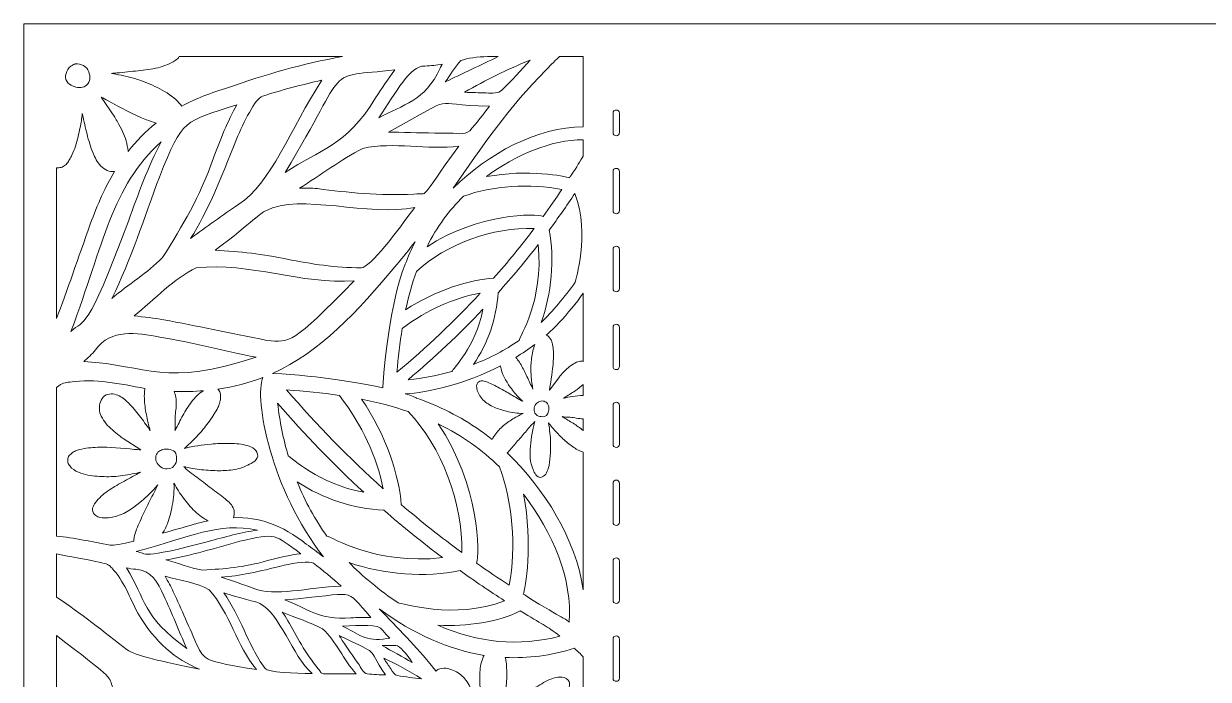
# Model space of a CAD drawing. Header units: inches. Extents: x 0 to 10, y -2 to 5.
# Drawn here: x 0.05 to 5.05, y 2.27 to 5.03 of the extents above; entities that cross this region are included whole.
import ezdxf

# ---------------------------------------------------------------- set-up
doc = ezdxf.new("R2010")
doc.units = ezdxf.units.IN
doc.header["$MEASUREMENT"] = 0
doc.layers.add('_U+0430_U+0440 2', color=7, linetype='Continuous')
doc.layers.add('_U+2018_U+043B_U+043E_U+0439_1', color=7, linetype='Continuous')

# ---------------------------------------------------------------- blocks, each defined once
blk = doc.blocks.new('block 2')
at = {"layer": '_U+0430_U+0440 2', "lineweight": 0}
for points in [[(2.5481, 4.2296), (2.5557, 4.2296), (2.5618, 4.2357), (2.5618, 4.2432), (2.5618, 4.2432), (2.5618, 4.4075), (2.5618, 4.4075), (2.5618, 4.4151), (2.5557, 4.4212), (2.5481, 4.4212), (2.5406, 4.4212), (2.5345, 4.4151), (2.5345, 4.4075), (2.5345, 4.4075), (2.5345, 4.2432), (2.5345, 4.2432), (2.5345, 4.2357), (2.5406, 4.2296), (2.5481, 4.2296)], [(2.5481, 3.9008), (2.5557, 3.9008), (2.5618, 3.9069), (2.5618, 3.9145), (2.5618, 3.9145), (2.5618, 4.0788), (2.5618, 4.0788), (2.5618, 4.0863), (2.5557, 4.0924), (2.5481, 4.0924), (2.5406, 4.0924), (2.5345, 4.0863), (2.5345, 4.0788), (2.5345, 4.0788), (2.5345, 3.9145), (2.5345, 3.9145), (2.5345, 3.9069), (2.5406, 3.9008), (2.5481, 3.9008)], [(2.5481, 3.5721), (2.5557, 3.5721), (2.5618, 3.5782), (2.5618, 3.5858), (2.5618, 3.5858), (2.5618, 3.7501), (2.5618, 3.7501), (2.5618, 3.7576), (2.5557, 3.7637), (2.5481, 3.7637), (2.5406, 3.7637), (2.5345, 3.7576), (2.5345, 3.7501), (2.5345, 3.7501), (2.5345, 3.5858), (2.5345, 3.5858), (2.5345, 3.5782), (2.5406, 3.5721), (2.5481, 3.5721)], [(2.5481, 3.2434), (2.5557, 3.2434), (2.5618, 3.2495), (2.5618, 3.257), (2.5618, 3.257), (2.5618, 3.4214), (2.5618, 3.4214), (2.5618, 3.4289), (2.5557, 3.435), (2.5481, 3.435), (2.5406, 3.435), (2.5345, 3.4289), (2.5345, 3.4214), (2.5345, 3.4214), (2.5345, 3.257), (2.5345, 3.257), (2.5345, 3.2495), (2.5406, 3.2434), (2.5481, 3.2434)], [(2.5481, 2.9147), (2.5557, 2.9147), (2.5618, 2.9208), (2.5618, 2.9283), (2.5618, 2.9283), (2.5618, 3.0927), (2.5618, 3.0927), (2.5618, 3.1002), (2.5557, 3.1063), (2.5481, 3.1063), (2.5406, 3.1063), (2.5345, 3.1002), (2.5345, 3.0927), (2.5345, 3.0927), (2.5345, 2.9283), (2.5345, 2.9283), (2.5345, 2.9208), (2.5406, 2.9147), (2.5481, 2.9147)], [(2.5481, 2.586), (2.5557, 2.586), (2.5618, 2.5921), (2.5618, 2.5996), (2.5618, 2.5996), (2.5618, 2.764), (2.5618, 2.764), (2.5618, 2.7715), (2.5557, 2.7776), (2.5481, 2.7776), (2.5406, 2.7776), (2.5345, 2.7715), (2.5345, 2.764), (2.5345, 2.764), (2.5345, 2.5996), (2.5345, 2.5996), (2.5345, 2.5921), (2.5406, 2.586), (2.5481, 2.586)], [(2.5481, 2.2573), (2.5557, 2.2573), (2.5618, 2.2634), (2.5618, 2.2709), (2.5618, 2.2709), (2.5618, 2.4353), (2.5618, 2.4353), (2.5618, 2.4428), (2.5557, 2.4489), (2.5481, 2.4489), (2.5406, 2.4489), (2.5345, 2.4428), (2.5345, 2.4353), (2.5345, 2.4353), (2.5345, 2.2709), (2.5345, 2.2709), (2.5345, 2.2634), (2.5406, 2.2573), (2.5481, 2.2573)], [(2.5481, 1.9286), (2.5557, 1.9286), (2.5618, 1.9347), (2.5618, 1.9422), (2.5618, 1.9422), (2.5618, 2.1065), (2.5618, 2.1065), (2.5618, 2.1141), (2.5557, 2.1202), (2.5481, 2.1202), (2.5406, 2.1202), (2.5345, 2.1141), (2.5345, 2.1065), (2.5345, 2.1065), (2.5345, 1.9422), (2.5345, 1.9422), (2.5345, 1.9347), (2.5406, 1.9286), (2.5481, 1.9286)], [(2.5481, 1.5999), (2.5557, 1.5999), (2.5618, 1.606), (2.5618, 1.6135), (2.5618, 1.6135), (2.5618, 1.7778), (2.5618, 1.7778), (2.5618, 1.7853), (2.5557, 1.7914), (2.5481, 1.7914), (2.5406, 1.7914), (2.5345, 1.7853), (2.5345, 1.7778), (2.5345, 1.7778), (2.5345, 1.6135), (2.5345, 1.6135), (2.5345, 1.606), (2.5406, 1.5999), (2.5481, 1.5999)], [(2.5481, 1.2711), (2.5557, 1.2711), (2.5618, 1.2772), (2.5618, 1.2848), (2.5618, 1.2848), (2.5618, 1.4491), (2.5618, 1.4491), (2.5618, 1.4566), (2.5557, 1.4627), (2.5481, 1.4627), (2.5406, 1.4627), (2.5345, 1.4566), (2.5345, 1.4491), (2.5345, 1.4491), (2.5345, 1.2848), (2.5345, 1.2848), (2.5345, 1.2772), (2.5406, 1.2711), (2.5481, 1.2711)], [(2.5481, 0.9424), (2.5557, 0.9424), (2.5618, 0.9485), (2.5618, 0.9561), (2.5618, 0.9561), (2.5618, 1.1204), (2.5618, 1.1204), (2.5618, 1.1279), (2.5557, 1.134), (2.5481, 1.134), (2.5406, 1.134), (2.5345, 1.1279), (2.5345, 1.1204), (2.5345, 1.1204), (2.5345, 0.9561), (2.5345, 0.9561), (2.5345, 0.9485), (2.5406, 0.9424), (2.5481, 0.9424)], [(2.5481, 0.6137), (2.5557, 0.6137), (2.5618, 0.6198), (2.5618, 0.6273), (2.5618, 0.6273), (2.5618, 0.7917), (2.5618, 0.7917), (2.5618, 0.7992), (2.5557, 0.8053), (2.5481, 0.8053), (2.5406, 0.8053), (2.5345, 0.7992), (2.5345, 0.7917), (2.5345, 0.7917), (2.5345, 0.6273), (2.5345, 0.6273), (2.5345, 0.6198), (2.5406, 0.6137), (2.5481, 0.6137)], [(2.5481, 0.285), (2.5557, 0.285), (2.5618, 0.2911), (2.5618, 0.2986), (2.5618, 0.2986), (2.5618, 0.463), (2.5618, 0.463), (2.5618, 0.4705), (2.5557, 0.4766), (2.5481, 0.4766), (2.5406, 0.4766), (2.5345, 0.4705), (2.5345, 0.463), (2.5345, 0.463), (2.5345, 0.2986), (2.5345, 0.2986), (2.5345, 0.2911), (2.5406, 0.285), (2.5481, 0.285)], [(2.5481, -0.0437), (2.5557, -0.0437), (2.5618, -0.0376), (2.5618, -0.0301), (2.5618, -0.0301), (2.5618, 0.1343), (2.5618, 0.1343), (2.5618, 0.1418), (2.5557, 0.1479), (2.5481, 0.1479), (2.5406, 0.1479), (2.5345, 0.1418), (2.5345, 0.1343), (2.5345, 0.1343), (2.5345, -0.0301), (2.5345, -0.0301), (2.5345, -0.0376), (2.5406, -0.0437), (2.5481, -0.0437)], [(2.5481, -0.3724), (2.5557, -0.3724), (2.5618, -0.3663), (2.5618, -0.3588), (2.5618, -0.3588), (2.5618, -0.1944), (2.5618, -0.1944), (2.5618, -0.1869), (2.5557, -0.1808), (2.5481, -0.1808), (2.5406, -0.1808), (2.5345, -0.1869), (2.5345, -0.1944), (2.5345, -0.1944), (2.5345, -0.3588), (2.5345, -0.3588), (2.5345, -0.3663), (2.5406, -0.3724), (2.5481, -0.3724)], [(2.5481, -0.7011), (2.5557, -0.7011), (2.5618, -0.695), (2.5618, -0.6875), (2.5618, -0.6875), (2.5618, -0.5232), (2.5618, -0.5232), (2.5618, -0.5156), (2.5557, -0.5095), (2.5481, -0.5095), (2.5406, -0.5095), (2.5345, -0.5156), (2.5345, -0.5232), (2.5345, -0.5232), (2.5345, -0.6875), (2.5345, -0.6875), (2.5345, -0.695), (2.5406, -0.7011), (2.5481, -0.7011)], [(2.5481, -1.0298), (2.5557, -1.0298), (2.5618, -1.0238), (2.5618, -1.0162), (2.5618, -1.0162), (2.5618, -0.8519), (2.5618, -0.8519), (2.5618, -0.8444), (2.5557, -0.8383), (2.5481, -0.8383), (2.5406, -0.8383), (2.5345, -0.8444), (2.5345, -0.8519), (2.5345, -0.8519), (2.5345, -1.0162), (2.5345, -1.0162), (2.5345, -1.0238), (2.5406, -1.0298), (2.5481, -1.0298)], [(2.5481, -1.3586), (2.5557, -1.3586), (2.5618, -1.3525), (2.5618, -1.3449), (2.5618, -1.3449), (2.5618, -1.1806), (2.5618, -1.1806), (2.5618, -1.1731), (2.5557, -1.167), (2.5481, -1.167), (2.5406, -1.167), (2.5345, -1.1731), (2.5345, -1.1806), (2.5345, -1.1806), (2.5345, -1.3449), (2.5345, -1.3449), (2.5345, -1.3525), (2.5406, -1.3586), (2.5481, -1.3586)]]:
    blk.add_open_spline(points, degree=3, knots=[0, 0, 0, 0, 1, 1, 1, 2, 2, 2, 3, 3, 3, 4, 4, 4, 5, 5, 5, 6, 6, 6, 6], dxfattribs=at)

msp = doc.modelspace()

# ---------------------------------------------------------------- linework, layer by layer
at = {"layer": '_U+0430_U+0440 2', "lineweight": 0}
msp.add_open_spline([(2.5345, 4.5719), (2.5345, 4.5719), (2.5345, 4.6536), (2.5345, 4.6536), (2.5345, 4.6611), (2.5406, 4.6672), (2.5481, 4.6672), (2.5557, 4.6672), (2.5618, 4.6611), (2.5618, 4.6536), (2.5618, 4.6536), (2.5618, 4.5719), (2.5618, 4.5719), (2.5618, 4.5644), (2.5557, 4.5583), (2.5481, 4.5583), (2.5406, 4.5583), (2.5345, 4.5644), (2.5345, 4.5719)], degree=3, knots=[0, 0, 0, 0, 1, 1, 1, 2, 2, 2, 3, 3, 3, 4, 4, 4, 5, 5, 5, 6, 6, 6, 6], dxfattribs=at)
at = {"layer": '_U+2018_U+043B_U+043E_U+0439_1', "lineweight": 0}
msp.add_lwpolyline([(0.047, 5.0313), (0.047, -1.9687), (2.548, -1.9687), (2.548, -1.9687), (7.546, -1.9687), (7.546, -1.9687), (10.047, -1.9687), (10.047, 5.0313), (7.546, 5.0313), (7.546, 5.0313), (2.548, 5.0313), (2.548, 5.0313), (0.047, 5.0313)], dxfattribs=at)
for points, knots in [([(0.326, 4.7981), (0.3246, 4.7886), (0.3195, 4.7795), (0.3123, 4.7727), (0.3056, 4.7664), (0.298, 4.763), (0.2894, 4.7619), (0.2865, 4.7633), (0.2827, 4.7631), (0.2797, 4.7616), (0.2714, 4.7621), (0.2629, 4.7647), (0.2552, 4.7683), (0.2453, 4.7729), (0.2349, 4.7796), (0.2284, 4.7888), (0.222, 4.798), (0.222, 4.8104), (0.2256, 4.821), (0.2294, 4.8322), (0.236, 4.8456), (0.2461, 4.8522), (0.2477, 4.8533), (0.2493, 4.8542), (0.251, 4.8552), (0.2519, 4.8557), (0.2528, 4.8562), (0.2537, 4.8568), (0.2539, 4.8569), (0.2547, 4.8573), (0.255, 4.8574), (0.2567, 4.8582), (0.2585, 4.859), (0.2603, 4.8597), (0.2615, 4.8603), (0.2629, 4.8609), (0.2643, 4.8615), (0.2768, 4.862), (0.2889, 4.8602), (0.2998, 4.8544), (0.3098, 4.849), (0.3173, 4.8393), (0.3215, 4.8279), (0.325, 4.8183), (0.3274, 4.8078), (0.326, 4.7981)], [0, 0, 0, 0, 1, 1, 1, 2, 2, 2, 3, 3, 3, 4, 4, 4, 5, 5, 5, 6, 6, 6, 7, 7, 7, 8, 8, 8, 9, 9, 9, 10, 10, 10, 11, 11, 11, 12, 12, 12, 13, 13, 13, 14, 14, 14, 15, 15, 15, 15]), ([(1.3925, 4.8924), (1.2254, 4.8635), (1.0621, 4.8149), (0.9121, 4.7628), (0.8376, 4.7408), (0.7721, 4.7145), (0.7138, 4.6829), (0.7068, 4.6933), (0.698, 4.7027), (0.689, 4.7111), (0.6661, 4.732), (0.639, 4.7483), (0.6113, 4.762), (0.5841, 4.7756), (0.5559, 4.7871), (0.5268, 4.7961), (0.497, 4.8054), (0.4666, 4.8125), (0.436, 4.8184), (0.4301, 4.8195), (0.4242, 4.8207), (0.4182, 4.8218), (0.4256, 4.8224), (0.433, 4.823), (0.4405, 4.8237), (0.4704, 4.8265), (0.5002, 4.8298), (0.5301, 4.8328), (0.558, 4.8356), (0.5859, 4.8391), (0.6132, 4.8458), (0.6388, 4.8521), (0.6649, 4.8615), (0.6868, 4.8763), (0.6932, 4.8807), (0.6994, 4.886), (0.7038, 4.8924), (0.7038, 4.8924), (1.3925, 4.8924), (1.3925, 4.8924)], [0, 0, 0, 0, 1, 1, 1, 2, 2, 2, 3, 3, 3, 4, 4, 4, 5, 5, 5, 6, 6, 6, 7, 7, 7, 8, 8, 8, 9, 9, 9, 10, 10, 10, 11, 11, 11, 12, 12, 12, 13, 13, 13, 13]), ([(1.6135, 4.8363), (1.5848, 4.798), (1.5583, 4.7576), (1.5325, 4.7183), (1.4084, 4.5131), (1.2959, 4.5016), (1.151, 4.4038), (1.4296, 4.8694), (1.3085, 4.8021), (1.6135, 4.8363)], [0, 0, 0, 0, 1, 1, 1, 2, 2, 2, 3, 3, 3, 3]), ([(1.8138, 4.8609), (1.8107, 4.8552), (1.8075, 4.8494), (1.8043, 4.8434), (1.7414, 4.7034), (1.6478, 4.6913), (1.5459, 4.6345), (1.6184, 4.7419), (1.678, 4.8559), (1.7397, 4.8524), (1.7672, 4.8544), (1.7885, 4.8563), (1.8138, 4.8609)], [0, 0, 0, 0, 1, 1, 1, 2, 2, 2, 3, 3, 3, 4, 4, 4, 4]), ([(2.0501, 4.8924), (1.9785, 4.8582), (1.8976, 4.82), (1.8259, 4.7857), (1.8471, 4.8137), (1.8674, 4.8491), (1.8914, 4.8755), (1.9207, 4.8873), (1.9628, 4.8914), (2.0053, 4.8924), (2.0053, 4.8924), (2.0501, 4.8924), (2.0501, 4.8924)], [0, 0, 0, 0, 1, 1, 1, 2, 2, 2, 3, 3, 3, 4, 4, 4, 4]), ([(2.409, 4.5964), (2.2152, 4.5961), (2.005, 4.4822), (1.8603, 4.3375), (1.979, 4.5096), (2.0963, 4.6824), (2.2515, 4.835), (2.2622, 4.8484), (2.2841, 4.8698), (2.3086, 4.8924), (2.3086, 4.8924), (2.409, 4.8924), (2.409, 4.8924), (2.409, 4.8924), (2.409, 4.5964), (2.409, 4.5964)], [0, 0, 0, 0, 1, 1, 1, 2, 2, 2, 3, 3, 3, 4, 4, 4, 5, 5, 5, 5]), ([(2.1849, 4.8782), (2.1475, 4.8371), (2.1067, 4.7902), (2.0657, 4.751), (2.0505, 4.7363), (2.0255, 4.7378), (1.999, 4.7394), (1.9706, 4.7411), (1.9387, 4.7395), (1.908, 4.7428), (1.9959, 4.7933), (2.0873, 4.838), (2.1849, 4.8782)], [0, 0, 0, 0, 1, 1, 1, 2, 2, 2, 3, 3, 3, 4, 4, 4, 4]), ([(1.055, 4.7257), (1.1343, 4.7512), (1.2207, 4.774), (1.305, 4.7926), (1.1733, 4.5881), (1.0898, 4.3561), (0.9545, 4.2694), (0.8854, 4.2233), (0.8191, 4.1739), (0.7514, 4.1255), (0.8234, 4.2384), (0.8759, 4.3676), (0.9451, 4.5445), (0.9756, 4.615), (1.0231, 4.7142), (1.055, 4.7257)], [0, 0, 0, 0, 1, 1, 1, 2, 2, 2, 3, 3, 3, 4, 4, 4, 5, 5, 5, 5]), ([(0.4014, 4.7069), (0.4549, 4.6779), (0.508, 4.6481), (0.565, 4.6263), (0.5784, 4.6212), (0.5921, 4.6163), (0.6058, 4.612), (0.5617, 4.577), (0.5226, 4.5372), (0.4876, 4.492), (0.4875, 4.4926), (0.4876, 4.4933), (0.4875, 4.4938), (0.4858, 4.5084), (0.4837, 4.5228), (0.4795, 4.5369), (0.4714, 4.5641), (0.4578, 4.59), (0.444, 4.6148), (0.4399, 4.6222), (0.4357, 4.6295), (0.4315, 4.6369), (0.4315, 4.6369), (0.3745, 4.7217), (0.3745, 4.7217), (0.3834, 4.7166), (0.3925, 4.7118), (0.4014, 4.7069)], [0, 0, 0, 0, 1, 1, 1, 2, 2, 2, 3, 3, 3, 4, 4, 4, 5, 5, 5, 6, 6, 6, 7, 7, 7, 8, 8, 8, 9, 9, 9, 9]), ([(1.834, 4.5695), (1.7636, 4.5701), (1.6974, 4.5718), (1.629, 4.5734), (1.6152, 4.5737), (1.6011, 4.5741), (1.587, 4.5744), (1.9027, 4.7444), (1.7367, 4.6859), (2.0126, 4.684), (1.9874, 4.6506), (1.9584, 4.6107), (1.9295, 4.5798), (1.9078, 4.5579), (1.8663, 4.5716), (1.834, 4.5695)], [0, 0, 0, 0, 1, 1, 1, 2, 2, 2, 3, 3, 3, 4, 4, 4, 5, 5, 5, 5]), ([(0.1859, 4.4233), (0.189, 4.4233), (0.192, 4.4233), (0.195, 4.4236), (0.2013, 4.4242), (0.2083, 4.4256), (0.2139, 4.4285), (0.2199, 4.4317), (0.2253, 4.4365), (0.2296, 4.4417), (0.2339, 4.4469), (0.2372, 4.4531), (0.2406, 4.4588), (0.2443, 4.4648), (0.2476, 4.4709), (0.2506, 4.4772), (0.2564, 4.4894), (0.2612, 4.5021), (0.2655, 4.515), (0.2739, 4.5404), (0.2798, 4.5666), (0.285, 4.5929), (0.289, 4.6126), (0.2923, 4.6324), (0.2942, 4.6524), (0.2946, 4.6508), (0.2949, 4.6492), (0.2953, 4.6475), (0.3013, 4.6199), (0.3072, 4.5923), (0.3143, 4.5649), (0.3213, 4.5381), (0.3293, 4.5115), (0.3396, 4.4858), (0.3476, 4.4659), (0.3577, 4.4464), (0.3727, 4.4309), (0.3871, 4.4161), (0.409, 4.4043), (0.4302, 4.4078), (0.3917, 4.3433), (0.3584, 4.2699), (0.3282, 4.1861), (0.3282, 4.1861), (0.3282, 4.1861), (0.3282, 4.1861), (0.2785, 4.0465), (0.2283, 3.8999), (0.1859, 3.7883), (0.1859, 3.7883), (0.1859, 4.4233), (0.1859, 4.4233)], [0, 0, 0, 0, 1, 1, 1, 2, 2, 2, 3, 3, 3, 4, 4, 4, 5, 5, 5, 6, 6, 6, 7, 7, 7, 8, 8, 8, 9, 9, 9, 10, 10, 10, 11, 11, 11, 12, 12, 12, 13, 13, 13, 14, 14, 14, 15, 15, 15, 16, 16, 16, 17, 17, 17, 17]), ([(0.4191, 3.8724), (0.499, 4.0324), (0.5565, 4.2142), (0.6197, 4.3846), (0.722, 4.637), (0.7201, 4.6142), (0.9463, 4.6895), (0.9073, 4.6202), (0.8775, 4.5421), (0.8486, 4.4662), (0.786, 4.2916), (0.7212, 4.186), (0.6329, 4.0447), (0.5688, 3.9792), (0.4888, 3.9322), (0.4191, 3.8724)], [0, 0, 0, 0, 1, 1, 1, 2, 2, 2, 3, 3, 3, 4, 4, 4, 5, 5, 5, 5]), ([(0.2466, 3.7332), (0.3878, 4.1108), (0.4158, 4.3389), (0.6269, 4.5337), (0.5729, 4.4294), (0.53, 4.3118), (0.4892, 4.1988), (0.3086, 3.7162), (0.3047, 3.7893), (0.2466, 3.7332)], [0, 0, 0, 0, 1, 1, 1, 2, 2, 2, 3, 3, 3, 3]), ([(1.8842, 4.5152), (1.7014, 4.2665), (1.7646, 4.3229), (1.6943, 4.3126), (1.5514, 4.3047), (1.411, 4.3197), (1.287, 4.3356), (1.2614, 4.3389), (1.2361, 4.3383), (1.2117, 4.3377), (1.2985, 4.392), (1.3869, 4.4582), (1.478, 4.5053), (1.6095, 4.5346), (1.7507, 4.4969), (1.8842, 4.5152)], [0, 0, 0, 0, 1, 1, 1, 2, 2, 2, 3, 3, 3, 4, 4, 4, 5, 5, 5, 5]), ([(2.409, 4.4731), (2.397, 4.4532), (2.3808, 4.4271), (2.3582, 4.3919), (2.3547, 4.3888), (2.3522, 4.3849), (2.3507, 4.3807), (2.3336, 4.3885), (2.1751, 4.4188), (2, 4.3861), (2.1232, 4.478), (2.2719, 4.5418), (2.409, 4.5418), (2.409, 4.5418), (2.409, 4.4731), (2.409, 4.4731)], [0, 0, 0, 0, 1, 1, 1, 2, 2, 2, 3, 3, 3, 4, 4, 4, 5, 5, 5, 5]), ([(1.7493, 4.0905), (1.7923, 4.1764), (1.8418, 4.2425), (1.9037, 4.3035), (2.0234, 4.348), (2.1841, 4.359), (2.3189, 4.3322), (2.2931, 4.2937), (2.2666, 4.2558), (2.2394, 4.2185), (2.2121, 4.2312), (1.9642, 4.2329), (1.7493, 4.0905)], [0, 0, 0, 0, 1, 1, 1, 2, 2, 2, 3, 3, 3, 4, 4, 4, 4]), ([(1.0695, 4.2426), (1.2113, 4.3186), (1.5081, 4.2146), (1.6976, 4.2567), (1.6263, 4.1585), (1.5078, 3.9997), (1.4717, 4.0022), (1.3623, 4.0007), (1.2625, 4.0184), (1.1586, 4.0381), (1.0585, 4.0592), (0.9579, 4.0713), (0.8554, 4.0756), (1.0233, 4.2027), (1.0412, 4.2304), (1.0695, 4.2426)], [0, 0, 0, 0, 1, 1, 1, 2, 2, 2, 3, 3, 3, 4, 4, 4, 5, 5, 5, 5]), ([(2.3731, 4.3149), (2.4397, 4.1385), (2.3742, 3.948), (2.3753, 3.9414), (2.3321, 3.8795), (2.2758, 3.8139), (2.2313, 3.7716), (2.2749, 3.8913), (2.289, 4.0414), (2.2645, 4.1602), (2.302, 4.2108), (2.3382, 4.2624), (2.3731, 4.3149)], [0, 0, 0, 0, 1, 1, 1, 2, 2, 2, 3, 3, 3, 4, 4, 4, 4]), ([(1.7049, 3.9867), (1.8299, 4.1022), (2.0256, 4.1731), (2.2018, 4.1677), (2.1473, 4.0955), (2.0901, 4.0254), (2.0304, 3.9575), (1.936, 3.9534), (1.7851, 3.908), (1.6592, 3.824), (1.671, 3.8794), (1.6858, 3.9339), (1.7049, 3.9867)], [0, 0, 0, 0, 1, 1, 1, 2, 2, 2, 3, 3, 3, 4, 4, 4, 4]), ([(1.0976, 3.5563), (1.2987, 3.6474), (1.4519, 3.8127), (1.622, 4.0152), (1.6485, 4.0469), (1.674, 4.0791), (1.6988, 4.1117), (1.6834, 4.0807), (1.6697, 4.049), (1.6576, 4.0167), (1.6505, 4.0068), (1.5858, 3.8363), (1.563, 3.4978), (1.5629, 3.4968), (1.5633, 3.4959), (1.5634, 3.4949), (1.4625, 3.518), (1.3075, 3.5442), (1.0976, 3.5563)], [0, 0, 0, 0, 1, 1, 1, 2, 2, 2, 3, 3, 3, 4, 4, 4, 5, 5, 5, 6, 6, 6, 6]), ([(2.2185, 4.0994), (2.2428, 3.8621), (2.1383, 3.7104), (2.1379, 3.6954), (2.0796, 3.6547), (2.015, 3.6207), (1.9452, 3.594), (2.0073, 3.685), (2.0428, 3.788), (2.0493, 3.8965), (2.1081, 3.9621), (2.1645, 4.0297), (2.2185, 4.0994)], [0, 0, 0, 0, 1, 1, 1, 2, 2, 2, 3, 3, 3, 4, 4, 4, 4]), ([(0.6381, 3.7826), (0.5979, 3.7902), (0.5554, 3.7941), (0.5129, 3.7987), (0.6001, 3.8701), (0.6824, 3.9575), (0.7756, 4.0012), (1.0023, 4.0262), (1.2182, 3.9307), (1.4425, 3.9465), (1.1773, 3.6764), (1.1736, 3.687), (1.0732, 3.6955), (0.9132, 3.7273), (0.7755, 3.7571), (0.6381, 3.7826)], [0, 0, 0, 0, 1, 1, 1, 2, 2, 2, 3, 3, 3, 4, 4, 4, 5, 5, 5, 5]), ([(1.6226, 3.5614), (1.6278, 3.623), (1.6346, 3.6849), (1.6446, 3.746), (1.7537, 3.8263), (1.8603, 3.8738), (1.974, 3.8949), (1.8648, 3.7765), (1.7476, 3.6652), (1.6226, 3.5614)], [0, 0, 0, 0, 1, 1, 1, 2, 2, 2, 3, 3, 3, 3]), ([(2.409, 3.607), (2.407, 3.6072), (2.4051, 3.6073), (2.4031, 3.6074), (2.3955, 3.6075), (2.3868, 3.6064), (2.3799, 3.603), (2.3714, 3.5988), (2.3631, 3.5944), (2.3555, 3.5888), (2.3407, 3.5781), (2.3279, 3.5642), (2.3159, 3.5505), (2.3123, 3.5465), (2.3087, 3.5423), (2.3052, 3.5382), (2.3052, 3.5382), (2.266, 3.4854), (2.266, 3.4854), (2.2671, 3.4919), (2.2681, 3.4984), (2.2691, 3.5049), (2.2752, 3.5436), (2.2819, 3.5822), (2.2828, 3.6214), (2.2831, 3.6308), (2.2831, 3.6402), (2.2827, 3.6497), (2.2823, 3.6591), (2.2807, 3.6683), (2.279, 3.6776), (2.2782, 3.682), (2.277, 3.6863), (2.2756, 3.6905), (2.2748, 3.6928), (2.274, 3.6951), (2.2729, 3.6972), (2.2718, 3.6994), (2.2702, 3.7015), (2.2688, 3.7036), (2.2662, 3.7076), (2.2637, 3.7118), (2.2595, 3.7144), (2.2571, 3.7158), (2.2545, 3.7165), (2.2519, 3.7168), (2.2703, 3.733), (2.288, 3.75), (2.3046, 3.7679), (2.3438, 3.8101), (2.3785, 3.8523), (2.409, 3.8945), (2.409, 3.8945), (2.409, 3.607), (2.409, 3.607)], [0, 0, 0, 0, 1, 1, 1, 2, 2, 2, 3, 3, 3, 4, 4, 4, 5, 5, 5, 6, 6, 6, 7, 7, 7, 8, 8, 8, 9, 9, 9, 10, 10, 10, 11, 11, 11, 12, 12, 12, 13, 13, 13, 14, 14, 14, 15, 15, 15, 16, 16, 16, 17, 17, 17, 18, 18, 18, 18]), ([(1.8542, 3.5639), (1.7953, 3.5475), (1.7334, 3.5358), (1.6692, 3.5291), (1.7808, 3.6225), (1.8863, 3.7219), (1.9854, 3.8269), (1.9536, 3.6664), (1.86, 3.5761), (1.8542, 3.5639)], [0, 0, 0, 0, 1, 1, 1, 2, 2, 2, 3, 3, 3, 3]), ([(0.3006, 3.6068), (0.3177, 3.6213), (0.3351, 3.6365), (0.3499, 3.6558), (0.4176, 3.7468), (0.5218, 3.7266), (0.6211, 3.7097), (0.7599, 3.6862), (0.8908, 3.651), (1.0282, 3.6244), (0.6426, 3.4965), (0.5736, 3.5903), (0.3006, 3.6068)], [0, 0, 0, 0, 1, 1, 1, 2, 2, 2, 3, 3, 3, 4, 4, 4, 4]), ([(2.188, 3.5617), (2.1887, 3.5416), (2.191, 3.5217), (2.194, 3.5018), (2.1946, 3.498), (2.1952, 3.4941), (2.1958, 3.4903), (2.1938, 3.4947), (2.1919, 3.499), (2.1899, 3.5034), (2.1817, 3.5209), (2.1733, 3.5383), (2.165, 3.5558), (2.1573, 3.5721), (2.1492, 3.5883), (2.1392, 3.6034), (2.1346, 3.6104), (2.1294, 3.6174), (2.1237, 3.6239), (2.1515, 3.6407), (2.1787, 3.6588), (2.2048, 3.6785), (2.2047, 3.6785), (2.2047, 3.6784), (2.2047, 3.6783), (2.1969, 3.66), (2.1929, 3.64), (2.1905, 3.6203), (2.1881, 3.6008), (2.1872, 3.5813), (2.188, 3.5617)], [0, 0, 0, 0, 1, 1, 1, 2, 2, 2, 3, 3, 3, 4, 4, 4, 5, 5, 5, 6, 6, 6, 7, 7, 7, 8, 8, 8, 9, 9, 9, 10, 10, 10, 10]), ([(1.9588, 3.5048), (1.9586, 3.5024), (1.959, 3.4999), (1.9592, 3.4975), (1.9593, 3.4952), (1.9593, 3.4928), (1.9597, 3.4905), (1.9604, 3.4864), (1.9621, 3.4821), (1.9637, 3.4782), (1.9652, 3.4743), (1.967, 3.4706), (1.9691, 3.467), (1.9736, 3.4592), (1.9796, 3.4521), (1.9856, 3.4453), (1.998, 3.4311), (2.0153, 3.4217), (2.0321, 3.4139), (2.049, 3.4062), (2.0668, 3.4013), (2.0848, 3.3968), (2.1077, 3.3912), (2.1311, 3.3873), (2.1546, 3.3872), (2.1524, 3.3861), (2.1503, 3.385), (2.1481, 3.3839), (2.1399, 3.3798), (2.1317, 3.3756), (2.1237, 3.3711), (2.1076, 3.3621), (2.0921, 3.3518), (2.0777, 3.3403), (2.0635, 3.329), (2.0503, 3.3162), (2.0393, 3.3016), (2.0337, 3.294), (2.0285, 3.2857), (2.0245, 3.2769), (2.0076, 3.2906), (1.9906, 3.3035), (1.9735, 3.3155), (1.8894, 3.3746), (1.7992, 3.4189), (1.7055, 3.4524), (1.7023, 3.4546), (1.686, 3.4613), (1.6565, 3.4703), (1.7529, 3.4745), (1.9099, 3.5118), (2.0595, 3.5883), (2.0596, 3.5879), (2.0596, 3.5874), (2.0596, 3.587), (2.0639, 3.5541), (2.0821, 3.5248), (2.101, 3.4982), (2.1125, 3.4819), (2.1251, 3.4662), (2.1392, 3.4521), (2.1437, 3.4475), (2.1484, 3.443), (2.1532, 3.4388), (2.1473, 3.4418), (2.1415, 3.4449), (2.1358, 3.4482), (2.1189, 3.4576), (2.1026, 3.4679), (2.0858, 3.4774), (2.0693, 3.4867), (2.0527, 3.4958), (2.0359, 3.5046), (2.0275, 3.509), (2.019, 3.5131), (2.0102, 3.5167), (2.0019, 3.5202), (1.9935, 3.5238), (1.9844, 3.5248), (1.9805, 3.5253), (1.9766, 3.5252), (1.9728, 3.5238), (1.9694, 3.5225), (1.9667, 3.5198), (1.9643, 3.5173), (1.961, 3.5139), (1.959, 3.5095), (1.9588, 3.5048)], [0, 0, 0, 0, 1, 1, 1, 2, 2, 2, 3, 3, 3, 4, 4, 4, 5, 5, 5, 6, 6, 6, 7, 7, 7, 8, 8, 8, 9, 9, 9, 10, 10, 10, 11, 11, 11, 12, 12, 12, 13, 13, 13, 14, 14, 14, 15, 15, 15, 16, 16, 16, 17, 17, 17, 18, 18, 18, 19, 19, 19, 20, 20, 20, 21, 21, 21, 22, 22, 22, 23, 23, 23, 24, 24, 24, 25, 25, 25, 26, 26, 26, 27, 27, 27, 28, 28, 28, 29, 29, 29, 29]), ([(0.1859, 3.4972), (0.2111, 3.517), (0.221, 3.5178), (0.2416, 3.5198), (0.3496, 3.5357), (0.4534, 3.5116), (0.5589, 3.4931), (0.5586, 3.4909), (0.5583, 3.4887), (0.558, 3.4865), (0.5572, 3.4806), (0.5566, 3.4746), (0.5563, 3.4686), (0.5559, 3.4569), (0.5564, 3.4453), (0.5573, 3.4337), (0.5593, 3.4107), (0.5635, 3.388), (0.5682, 3.3654), (0.5717, 3.3485), (0.5758, 3.3317), (0.5811, 3.3152), (0.5802, 3.3163), (0.5794, 3.3175), (0.5786, 3.3187), (0.5645, 3.3385), (0.5504, 3.3584), (0.5356, 3.3777), (0.521, 3.3965), (0.5056, 3.4148), (0.4888, 3.4317), (0.4758, 3.4448), (0.4612, 3.4568), (0.4441, 3.464), (0.4269, 3.4711), (0.4043, 3.4731), (0.3885, 3.4615), (0.3722, 3.4495), (0.3658, 3.4255), (0.3667, 3.406), (0.3672, 3.3958), (0.3694, 3.3844), (0.3745, 3.3754), (0.3808, 3.3645), (0.3873, 3.3538), (0.3954, 3.344), (0.411, 3.3252), (0.4306, 3.3093), (0.4498, 3.2944), (0.4555, 3.2899), (0.4613, 3.2855), (0.4672, 3.2811), (0.4672, 3.2811), (0.5409, 3.2333), (0.5409, 3.2333), (0.5321, 3.2343), (0.5233, 3.2351), (0.5146, 3.2359), (0.4625, 3.2408), (0.4104, 3.2465), (0.358, 3.2444), (0.3454, 3.244), (0.3328, 3.2432), (0.3203, 3.2419), (0.3077, 3.2406), (0.2956, 3.2377), (0.2833, 3.2347), (0.2775, 3.2333), (0.2718, 3.2313), (0.2663, 3.229), (0.2634, 3.2278), (0.2604, 3.2266), (0.2576, 3.225), (0.2547, 3.2233), (0.2521, 3.221), (0.2494, 3.2189), (0.2443, 3.215), (0.239, 3.2114), (0.2359, 3.2056), (0.2332, 3.2005), (0.2325, 3.1954), (0.233, 3.1899), (0.2327, 3.1871), (0.2326, 3.1842), (0.2334, 3.1813), (0.2343, 3.1777), (0.2362, 3.1755), (0.238, 3.1724), (0.2413, 3.167), (0.2443, 3.1615), (0.2492, 3.1571), (0.2602, 3.1471), (0.2746, 3.1404), (0.2885, 3.1355), (0.3136, 3.1266), (0.3406, 3.1229), (0.3671, 3.1214), (0.3933, 3.1199), (0.4195, 3.1203), (0.4456, 3.1229), (0.4723, 3.1256), (0.4987, 3.1303), (0.5249, 3.136), (0.53, 3.1371), (0.5351, 3.1381), (0.5402, 3.1393), (0.5345, 3.1363), (0.5288, 3.1334), (0.5232, 3.1303), (0.5005, 3.1179), (0.478, 3.1053), (0.4554, 3.0928), (0.4342, 3.0812), (0.4133, 3.069), (0.394, 3.0545), (0.3759, 3.0408), (0.3584, 3.0246), (0.346, 3.0054), (0.3414, 2.9982), (0.3375, 2.9898), (0.3373, 2.981), (0.3371, 2.9706), (0.343, 2.9622), (0.3512, 2.9563), (0.3616, 2.9489), (0.375, 2.9469), (0.3874, 2.9467), (0.3991, 2.9465), (0.4109, 2.9475), (0.4224, 2.9497), (0.466, 2.9581), (0.5036, 2.9848), (0.5375, 3.0122), (0.5583, 3.0289), (0.5781, 3.047), (0.5959, 3.067), (0.6015, 3.0734), (0.6072, 3.08), (0.6125, 3.0868), (0.609, 3.0787), (0.6052, 3.0707), (0.6014, 3.0628), (0.5902, 3.0395), (0.5778, 3.0169), (0.5666, 2.9937), (0.5555, 2.9709), (0.5446, 2.948), (0.5344, 2.9249), (0.5292, 2.9134), (0.5244, 2.9016), (0.5203, 2.8897), (0.5164, 2.8783), (0.5123, 2.8667), (0.5117, 2.8546), (0.5116, 2.8526), (0.5117, 2.8507), (0.5118, 2.8488), (0.4623, 2.8363), (0.4252, 2.8291), (0.4117, 2.832), (0.335, 2.846), (0.2592, 2.8621), (0.1859, 2.87), (0.1859, 2.87), (0.1859, 3.4972), (0.1859, 3.4972)], [0, 0, 0, 0, 1, 1, 1, 2, 2, 2, 3, 3, 3, 4, 4, 4, 5, 5, 5, 6, 6, 6, 7, 7, 7, 8, 8, 8, 9, 9, 9, 10, 10, 10, 11, 11, 11, 12, 12, 12, 13, 13, 13, 14, 14, 14, 15, 15, 15, 16, 16, 16, 17, 17, 17, 18, 18, 18, 19, 19, 19, 20, 20, 20, 21, 21, 21, 22, 22, 22, 23, 23, 23, 24, 24, 24, 25, 25, 25, 26, 26, 26, 27, 27, 27, 28, 28, 28, 29, 29, 29, 30, 30, 30, 31, 31, 31, 32, 32, 32, 33, 33, 33, 34, 34, 34, 35, 35, 35, 36, 36, 36, 37, 37, 37, 38, 38, 38, 39, 39, 39, 40, 40, 40, 41, 41, 41, 42, 42, 42, 43, 43, 43, 44, 44, 44, 45, 45, 45, 46, 46, 46, 47, 47, 47, 48, 48, 48, 49, 49, 49, 50, 50, 50, 51, 51, 51, 52, 52, 52, 53, 53, 53, 54, 54, 54, 55, 55, 55, 55]), ([(0.8779, 3.4604), (0.8778, 3.4649), (0.8775, 3.4694), (0.8763, 3.4737), (0.8747, 3.4799), (0.8711, 3.4855), (0.8662, 3.4896), (0.9349, 3.4993), (0.9978, 3.5162), (1.0567, 3.5392), (1.0179, 3.4509), (1.0925, 3.0608), (1.3121, 2.7828), (1.2879, 2.8014), (1.2636, 2.8194), (1.2396, 2.8365), (1.1369, 2.9172), (1.0419, 2.9509), (0.9321, 2.9476), (0.9401, 2.9659), (0.9354, 2.9867), (0.9235, 3.0023), (0.9178, 3.0097), (0.9108, 3.016), (0.9036, 3.0219), (0.8946, 3.0293), (0.8854, 3.0366), (0.876, 3.0436), (0.8556, 3.059), (0.8352, 3.0742), (0.815, 3.0899), (0.795, 3.1054), (0.7746, 3.1203), (0.7543, 3.1353), (0.7445, 3.1425), (0.7351, 3.1502), (0.7267, 3.159), (0.7254, 3.1603), (0.724, 3.1617), (0.7226, 3.163), (0.7324, 3.1609), (0.7423, 3.159), (0.7521, 3.1567), (0.7642, 3.1539), (0.7764, 3.1518), (0.7888, 3.1507), (0.8135, 3.1485), (0.8382, 3.1462), (0.863, 3.1459), (0.8852, 3.1456), (0.9075, 3.1461), (0.9296, 3.1493), (0.9518, 3.1526), (0.9732, 3.1595), (0.9934, 3.1694), (1.0102, 3.1777), (1.0396, 3.1919), (1.0344, 3.2153), (1.0292, 3.2388), (1.0027, 3.2492), (0.982, 3.2541), (0.9588, 3.2596), (0.9343, 3.2604), (0.9105, 3.2608), (0.8863, 3.2613), (0.862, 3.2603), (0.8379, 3.2582), (0.8, 3.2549), (0.7626, 3.2488), (0.7257, 3.2399), (0.7267, 3.2407), (0.7277, 3.2415), (0.7286, 3.2424), (0.7383, 3.251), (0.7476, 3.2601), (0.7568, 3.2692), (0.7753, 3.2874), (0.7933, 3.3062), (0.8096, 3.3264), (0.8242, 3.3445), (0.8378, 3.3635), (0.85, 3.3833), (0.8559, 3.3928), (0.8622, 3.4025), (0.867, 3.4127), (0.8696, 3.4183), (0.8722, 3.4244), (0.8735, 3.4304), (0.8745, 3.435), (0.8766, 3.4393), (0.8773, 3.4441), (0.8781, 3.4495), (0.8779, 3.455), (0.8779, 3.4604)], [0, 0, 0, 0, 1, 1, 1, 2, 2, 2, 3, 3, 3, 4, 4, 4, 5, 5, 5, 6, 6, 6, 7, 7, 7, 8, 8, 8, 9, 9, 9, 10, 10, 10, 11, 11, 11, 12, 12, 12, 13, 13, 13, 14, 14, 14, 15, 15, 15, 16, 16, 16, 17, 17, 17, 18, 18, 18, 19, 19, 19, 20, 20, 20, 21, 21, 21, 22, 22, 22, 23, 23, 23, 24, 24, 24, 25, 25, 25, 26, 26, 26, 27, 27, 27, 28, 28, 28, 29, 29, 29, 30, 30, 30, 31, 31, 31, 31]), ([(2.409, 3.4634), (2.3938, 3.4627), (2.3785, 3.461), (2.3634, 3.4588), (2.3506, 3.457), (2.3378, 3.4547), (2.3253, 3.4516), (2.3262, 3.4521), (2.3271, 3.4527), (2.328, 3.4533), (2.3435, 3.4629), (2.359, 3.4724), (2.3741, 3.4826), (2.3862, 3.4908), (2.3978, 3.4995), (2.409, 3.5088), (2.409, 3.5088), (2.409, 3.4634), (2.409, 3.4634)], [0, 0, 0, 0, 1, 1, 1, 2, 2, 2, 3, 3, 3, 4, 4, 4, 5, 5, 5, 6, 6, 6, 6]), ([(0.6891, 3.4556), (0.6876, 3.4642), (0.6851, 3.4725), (0.6819, 3.4804), (0.7253, 3.4791), (0.7666, 3.48), (0.8061, 3.4831), (0.8052, 3.4826), (0.8043, 3.4822), (0.8034, 3.4817), (0.7846, 3.4701), (0.7692, 3.4538), (0.7557, 3.4364), (0.7416, 3.4184), (0.7298, 3.3986), (0.7189, 3.3785), (0.7079, 3.3583), (0.6974, 3.3379), (0.6867, 3.3175), (0.6862, 3.3166), (0.6857, 3.3156), (0.6853, 3.3147), (0.6857, 3.3176), (0.686, 3.3205), (0.6861, 3.3235), (0.6868, 3.3356), (0.686, 3.3478), (0.6859, 3.3599), (0.6858, 3.3714), (0.6869, 3.3828), (0.6884, 3.3943), (0.691, 3.4149), (0.6926, 3.4349), (0.6891, 3.4556)], [0, 0, 0, 0, 1, 1, 1, 2, 2, 2, 3, 3, 3, 4, 4, 4, 5, 5, 5, 6, 6, 6, 7, 7, 7, 8, 8, 8, 9, 9, 9, 10, 10, 10, 11, 11, 11, 11]), ([(1.1569, 3.4867), (1.2311, 3.4816), (1.3056, 3.4744), (1.3794, 3.4635), (1.4779, 3.3336), (1.537, 3.2062), (1.5643, 3.0697), (1.4199, 3.1991), (1.2839, 3.3382), (1.1569, 3.4867)], [0, 0, 0, 0, 1, 1, 1, 2, 2, 2, 3, 3, 3, 3]), ([(1.1638, 3.2083), (1.1431, 3.2788), (1.1279, 3.353), (1.1187, 3.4301), (1.233, 3.2976), (1.3545, 3.1724), (1.4826, 3.0549), (1.2889, 3.0904), (1.1786, 3.2015), (1.1638, 3.2083)], [0, 0, 0, 0, 1, 1, 1, 2, 2, 2, 3, 3, 3, 3]), ([(1.6702, 3.395), (1.8113, 3.2466), (1.9, 3.0124), (1.8966, 2.8004), (1.8087, 2.8648), (1.7233, 2.9323), (1.6406, 3.003), (1.6341, 3.1165), (1.5768, 3.2972), (1.4735, 3.4473), (1.5404, 3.434), (1.6063, 3.4171), (1.6702, 3.395)], [0, 0, 0, 0, 1, 1, 1, 2, 2, 2, 3, 3, 3, 4, 4, 4, 4]), ([(2.2599, 3.4251), (2.2597, 3.423), (2.2606, 3.4207), (2.2622, 3.4193), (2.2636, 3.4141), (2.2639, 3.4084), (2.2634, 3.4029), (2.2627, 3.3959), (2.2609, 3.3882), (2.2567, 3.3823), (2.2525, 3.3764), (2.245, 3.3737), (2.2378, 3.3736), (2.2302, 3.3735), (2.2206, 3.3746), (2.2144, 3.3793), (2.2134, 3.3801), (2.2125, 3.3809), (2.2115, 3.3817), (2.211, 3.3821), (2.2105, 3.3826), (2.21, 3.383), (2.2099, 3.3831), (2.2095, 3.3835), (2.2093, 3.3836), (2.2085, 3.3845), (2.2076, 3.3854), (2.2068, 3.3863), (2.2062, 3.387), (2.2055, 3.3877), (2.2049, 3.3884), (2.2018, 3.3958), (2.2003, 3.4036), (2.2015, 3.4115), (2.2026, 3.4187), (2.2069, 3.4253), (2.2129, 3.4303), (2.218, 3.4345), (2.2239, 3.4382), (2.23, 3.4395), (2.2361, 3.4407), (2.2428, 3.4396), (2.2484, 3.4366), (2.2537, 3.4339), (2.2574, 3.4301), (2.2599, 3.4251)], [0, 0, 0, 0, 1, 1, 1, 2, 2, 2, 3, 3, 3, 4, 4, 4, 5, 5, 5, 6, 6, 6, 7, 7, 7, 8, 8, 8, 9, 9, 9, 10, 10, 10, 11, 11, 11, 12, 12, 12, 13, 13, 13, 14, 14, 14, 15, 15, 15, 15]), ([(2.409, 2.6436), (2.3774, 2.8544), (2.2464, 3.0698), (2.0878, 3.2211), (2.0889, 3.2222), (2.0901, 3.2233), (2.0912, 3.2244), (2.0972, 3.2308), (2.103, 3.2374), (2.1087, 3.244), (2.1211, 3.2585), (2.1334, 3.2731), (2.1461, 3.2874), (2.1586, 3.3016), (2.1707, 3.3162), (2.1829, 3.3307), (2.1887, 3.3376), (2.1949, 3.3443), (2.2018, 3.3501), (2.2029, 3.3511), (2.204, 3.352), (2.205, 3.353), (2.203, 3.3458), (2.2011, 3.3385), (2.1989, 3.3313), (2.1963, 3.3224), (2.1941, 3.3134), (2.1927, 3.3041), (2.19, 3.2858), (2.1871, 3.2675), (2.1857, 3.249), (2.1845, 3.2324), (2.1838, 3.2158), (2.1852, 3.1992), (2.1866, 3.1824), (2.1907, 3.1661), (2.1972, 3.1506), (2.2026, 3.1376), (2.2118, 3.1151), (2.2296, 3.1178), (2.2473, 3.1206), (2.2564, 3.1399), (2.261, 3.1551), (2.2662, 3.1722), (2.2679, 3.1905), (2.2693, 3.2082), (2.2708, 3.2263), (2.2712, 3.2444), (2.2708, 3.2625), (2.2701, 3.2909), (2.2673, 3.3192), (2.2623, 3.3471), (2.2629, 3.3463), (2.2634, 3.3456), (2.264, 3.3448), (2.27, 3.3372), (2.2764, 3.3299), (2.2827, 3.3225), (2.2955, 3.3079), (2.3087, 3.2936), (2.323, 3.2804), (2.3359, 3.2687), (2.3494, 3.2577), (2.3636, 3.2477), (2.3705, 3.2428), (2.3774, 3.2376), (2.3849, 3.2336), (2.3889, 3.2314), (2.3933, 3.2291), (2.3978, 3.2279), (2.4012, 3.227), (2.4043, 3.2252), (2.4078, 3.2245), (2.4082, 3.2244), (2.4086, 3.2244), (2.409, 3.2243), (2.409, 3.2243), (2.409, 2.6436), (2.409, 2.6436)], [0, 0, 0, 0, 1, 1, 1, 2, 2, 2, 3, 3, 3, 4, 4, 4, 5, 5, 5, 6, 6, 6, 7, 7, 7, 8, 8, 8, 9, 9, 9, 10, 10, 10, 11, 11, 11, 12, 12, 12, 13, 13, 13, 14, 14, 14, 15, 15, 15, 16, 16, 16, 17, 17, 17, 18, 18, 18, 19, 19, 19, 20, 20, 20, 21, 21, 21, 22, 22, 22, 23, 23, 23, 24, 24, 24, 25, 25, 25, 26, 26, 26, 26]), ([(2.409, 3.3144), (2.4086, 3.3148), (2.4082, 3.3152), (2.4078, 3.3156), (2.3949, 3.3269), (2.3807, 3.3366), (2.3662, 3.3457), (2.3516, 3.3549), (2.3368, 3.3637), (2.3221, 3.3726), (2.3214, 3.373), (2.3207, 3.3734), (2.3201, 3.3738), (2.3222, 3.3734), (2.3244, 3.373), (2.3266, 3.3728), (2.3356, 3.3717), (2.3448, 3.3718), (2.3538, 3.3713), (2.3624, 3.3708), (2.3709, 3.3694), (2.3794, 3.3678), (2.3893, 3.3659), (2.3991, 3.3644), (2.409, 3.364), (2.409, 3.364), (2.409, 3.3144), (2.409, 3.3144)], [0, 0, 0, 0, 1, 1, 1, 2, 2, 2, 3, 3, 3, 4, 4, 4, 5, 5, 5, 6, 6, 6, 7, 7, 7, 8, 8, 8, 9, 9, 9, 9]), ([(2.0966, 2.6624), (2.0498, 2.6927), (2.0038, 2.724), (1.9583, 2.7561), (1.9732, 2.7892), (1.971, 3.0874), (1.7959, 3.3434), (1.9, 3.2932), (1.9805, 3.2347), (2.055, 3.1614), (2.1106, 3.0182), (2.1265, 2.825), (2.0966, 2.6624)], [0, 0, 0, 0, 1, 1, 1, 2, 2, 2, 3, 3, 3, 4, 4, 4, 4]), ([(0.6188, 3.1671), (0.6127, 3.1735), (0.6073, 3.1811), (0.6051, 3.1892), (0.603, 3.1971), (0.6039, 3.2061), (0.6074, 3.2139), (0.6105, 3.2212), (0.6154, 3.2264), (0.6219, 3.2302), (0.6246, 3.2301), (0.6276, 3.2315), (0.6294, 3.2337), (0.6362, 3.2361), (0.6438, 3.2369), (0.6511, 3.2367), (0.6605, 3.2364), (0.671, 3.2346), (0.6792, 3.2295), (0.6874, 3.2244), (0.6916, 3.2146), (0.6923, 3.2049), (0.6931, 3.1948), (0.6924, 3.182), (0.6867, 3.1734), (0.6858, 3.172), (0.6848, 3.1707), (0.6838, 3.1693), (0.6832, 3.1686), (0.6827, 3.1679), (0.6822, 3.1672), (0.6821, 3.167), (0.6816, 3.1665), (0.6814, 3.1662), (0.6803, 3.165), (0.6791, 3.1638), (0.678, 3.1626), (0.6772, 3.1617), (0.6762, 3.1608), (0.6753, 3.1598), (0.6657, 3.1552), (0.6555, 3.1526), (0.6449, 3.1535), (0.6351, 3.1543), (0.6259, 3.1595), (0.6188, 3.1671)], [0, 0, 0, 0, 1, 1, 1, 2, 2, 2, 3, 3, 3, 4, 4, 4, 5, 5, 5, 6, 6, 6, 7, 7, 7, 8, 8, 8, 9, 9, 9, 10, 10, 10, 11, 11, 11, 12, 12, 12, 13, 13, 13, 14, 14, 14, 15, 15, 15, 15]), ([(0.6812, 3.0929), (0.6828, 3.0901), (0.6845, 3.0873), (0.6861, 3.0846), (0.6923, 3.074), (0.6985, 3.0634), (0.7052, 3.0531), (0.7185, 3.0324), (0.7337, 3.0126), (0.7502, 2.9943), (0.7665, 2.9762), (0.7846, 2.9597), (0.805, 2.9464), (0.8117, 2.942), (0.8187, 2.9379), (0.8261, 2.9343), (0.8067, 2.9302), (0.7869, 2.9255), (0.7663, 2.9198), (0.7217, 2.9072), (0.6761, 2.894), (0.6329, 2.8818), (0.6424, 2.896), (0.6496, 2.9118), (0.6557, 2.9274), (0.6646, 2.9505), (0.6697, 2.9747), (0.6741, 2.999), (0.6798, 3.03), (0.683, 3.0616), (0.6812, 3.0929)], [0, 0, 0, 0, 1, 1, 1, 2, 2, 2, 3, 3, 3, 4, 4, 4, 5, 5, 5, 6, 6, 6, 7, 7, 7, 8, 8, 8, 9, 9, 9, 10, 10, 10, 10]), ([(1.5674, 2.9792), (1.6474, 2.9096), (1.7298, 2.8429), (1.8146, 2.7792), (1.5294, 2.7459), (1.345, 2.869), (1.3269, 2.8692), (1.2769, 2.9386), (1.2349, 3.0158), (1.2015, 3.0992), (1.3122, 3.0261), (1.4367, 2.9851), (1.5674, 2.9792)], [0, 0, 0, 0, 1, 1, 1, 2, 2, 2, 3, 3, 3, 4, 4, 4, 4]), ([(2.1561, 3.0469), (2.2804, 2.885), (2.3647, 2.6851), (2.3489, 2.5064), (2.3388, 2.5206), (2.3315, 2.5151), (2.1692, 2.6162), (2.1654, 2.6203), (2.1606, 2.6233), (2.1555, 2.625), (2.1646, 2.6457), (2.1984, 2.8369), (2.1561, 3.0469)], [0, 0, 0, 0, 1, 1, 1, 2, 2, 2, 3, 3, 3, 4, 4, 4, 4]), ([(0.5223, 2.8053), (0.7506, 2.8658), (0.869, 2.9298), (1.0335, 2.895), (0.9654, 2.8854), (0.8947, 2.866), (0.8269, 2.8473), (0.5352, 2.77), (0.5688, 2.7966), (0.5223, 2.8053)], [0, 0, 0, 0, 1, 1, 1, 2, 2, 2, 3, 3, 3, 3]), ([(0.802, 2.7265), (0.749, 2.7349), (0.6994, 2.7571), (0.6473, 2.7701), (0.7508, 2.7862), (0.8571, 2.8203), (0.9598, 2.8479), (1.115, 2.8846), (1.1035, 2.8778), (1.2161, 2.7953), (1.1698, 2.7905), (1.1224, 2.7782), (1.0764, 2.7663), (0.9718, 2.7371), (0.8994, 2.7322), (0.802, 2.7265)], [0, 0, 0, 0, 1, 1, 1, 2, 2, 2, 3, 3, 3, 4, 4, 4, 5, 5, 5, 5]), ([(0.1859, 2.7946), (0.4047, 2.7527), (0.3999, 2.7571), (0.4187, 2.7355), (0.4707, 2.6811), (0.4943, 2.6108), (0.5282, 2.5451), (0.6025, 2.4197), (0.6888, 2.3496), (0.7893, 2.3081), (0.6351, 2.3393), (0.5115, 2.3678), (0.4841, 2.3901), (0.3836, 2.4669), (0.2858, 2.5459), (0.1859, 2.6127), (0.1859, 2.6127), (0.1859, 2.7946), (0.1859, 2.7946)], [0, 0, 0, 0, 1, 1, 1, 2, 2, 2, 3, 3, 3, 4, 4, 4, 5, 5, 5, 6, 6, 6, 6]), ([(0.8807, 2.6973), (0.959, 2.7012), (1.0385, 2.7199), (1.1465, 2.7468), (1.1905, 2.7561), (1.2539, 2.767), (1.2702, 2.7557), (1.3093, 2.7265), (1.3495, 2.693), (1.3869, 2.6591), (1.2446, 2.6526), (1.1055, 2.6139), (1.0182, 2.6491), (0.9728, 2.6665), (0.9267, 2.6814), (0.8807, 2.6973)], [0, 0, 0, 0, 1, 1, 1, 2, 2, 2, 3, 3, 3, 4, 4, 4, 5, 5, 5, 5]), ([(2.0767, 2.5969), (1.8655, 2.5138), (1.6351, 2.5893), (1.6271, 2.5879), (1.5518, 2.6388), (1.472, 2.7054), (1.4202, 2.7582), (1.5651, 2.7078), (1.746, 2.6934), (1.8886, 2.7249), (1.9501, 2.6806), (2.0129, 2.638), (2.0767, 2.5969)], [0, 0, 0, 0, 1, 1, 1, 2, 2, 2, 3, 3, 3, 4, 4, 4, 4]), ([(0.7352, 2.3955), (0.5434, 2.5362), (0.5648, 2.6009), (0.4803, 2.7367), (0.493, 2.7335), (0.5061, 2.7303), (0.5204, 2.7298), (0.5868, 2.7284), (0.6124, 2.6718), (0.638, 2.6186), (0.6738, 2.5444), (0.7013, 2.47), (0.7352, 2.3955)], [0, 0, 0, 0, 1, 1, 1, 2, 2, 2, 3, 3, 3, 4, 4, 4, 4]), ([(0.7843, 2.3981), (0.7453, 2.4852), (0.713, 2.561), (0.6785, 2.6352), (0.6686, 2.657), (0.6561, 2.6786), (0.6438, 2.7004), (0.7075, 2.683), (0.7771, 2.6733), (0.8295, 2.6437), (0.9183, 2.544), (0.9458, 2.4086), (1.0293, 2.3068), (0.8105, 2.3419), (0.8143, 2.3473), (0.7843, 2.3981)], [0, 0, 0, 0, 1, 1, 1, 2, 2, 2, 3, 3, 3, 4, 4, 4, 5, 5, 5, 5]), ([(1.149, 2.6009), (1.4658, 2.6256), (1.3926, 2.6606), (1.5122, 2.5266), (1.4842, 2.5273), (1.4559, 2.5263), (1.4284, 2.5253), (1.2884, 2.515), (1.2448, 2.5648), (1.149, 2.6009)], [0, 0, 0, 0, 1, 1, 1, 2, 2, 2, 3, 3, 3, 3]), ([(1.0658, 2.3118), (1.0281, 2.3635), (1.0027, 2.4171), (0.9769, 2.4734), (0.9531, 2.5283), (0.9248, 2.5804), (0.8921, 2.6308), (1.0097, 2.5937), (1.029, 2.5945), (1.0444, 2.5851), (1.1288, 2.5432), (1.1796, 2.3663), (1.2639, 2.2902), (1.1928, 2.291), (1.0769, 2.2937), (1.0658, 2.3118)], [0, 0, 0, 0, 1, 1, 1, 2, 2, 2, 3, 3, 3, 4, 4, 4, 5, 5, 5, 5]), ([(1.9739, 2.2242), (1.9761, 2.2002), (1.9787, 2.1762), (1.9812, 2.1523), (1.9813, 2.1512), (1.9814, 2.1501), (1.9816, 2.149), (1.9802, 2.1518), (1.9788, 2.1545), (1.9772, 2.1572), (1.9708, 2.1682), (1.963, 2.1783), (1.9559, 2.1888), (1.9491, 2.1988), (1.9435, 2.2094), (1.9382, 2.2202), (1.9285, 2.2398), (1.9183, 2.2582), (1.9032, 2.2742), (1.8895, 2.2887), (1.8728, 2.2997), (1.854, 2.3063), (1.8327, 2.3138), (1.8073, 2.317), (1.7883, 2.302), (1.7878, 2.3015), (1.7873, 2.301), (1.7867, 2.3005), (1.7826, 2.306), (1.7783, 2.3115), (1.7739, 2.317), (1.7043, 2.4039), (1.6252, 2.4822), (1.5473, 2.5636), (1.6944, 2.4558), (1.8413, 2.3904), (1.99, 2.3669), (1.9893, 2.3656), (1.9885, 2.3644), (1.9879, 2.3631), (1.9782, 2.3421), (1.9742, 2.3189), (1.9725, 2.296), (1.9707, 2.2721), (1.9718, 2.2481), (1.9739, 2.2242)], [0, 0, 0, 0, 1, 1, 1, 2, 2, 2, 3, 3, 3, 4, 4, 4, 5, 5, 5, 6, 6, 6, 7, 7, 7, 8, 8, 8, 9, 9, 9, 10, 10, 10, 11, 11, 11, 12, 12, 12, 13, 13, 13, 14, 14, 14, 15, 15, 15, 15]), ([(2.3106, 2.4476), (2.1364, 2.4035), (1.9658, 2.4187), (1.7956, 2.4939), (1.9165, 2.4878), (2.0516, 2.5065), (2.1429, 2.5551), (2.237, 2.4967), (2.2512, 2.4931), (2.3106, 2.4476)], [0, 0, 0, 0, 1, 1, 1, 2, 2, 2, 3, 3, 3, 3]), ([(1.4505, 2.2887), (1.2699, 2.2917), (1.3182, 2.2806), (1.2895, 2.3107), (1.2373, 2.3762), (1.1969, 2.4483), (1.1625, 2.5128), (1.1554, 2.5262), (1.1466, 2.5381), (1.138, 2.5495), (1.1933, 2.5265), (1.2549, 2.5067), (1.3083, 2.4792), (1.3668, 2.4264), (1.3966, 2.3462), (1.4505, 2.2887)], [0, 0, 0, 0, 1, 1, 1, 2, 2, 2, 3, 3, 3, 4, 4, 4, 5, 5, 5, 5]), ([(1.5803, 2.438), (1.4921, 2.4206), (1.4546, 2.4611), (1.3929, 2.4905), (1.4688, 2.4923), (1.5435, 2.5025), (1.5627, 2.4719), (1.5627, 2.4719), (1.5627, 2.4719), (1.5627, 2.4719), (1.573, 2.4594), (1.581, 2.4499), (1.5918, 2.4394), (1.588, 2.4389), (1.5842, 2.4385), (1.5803, 2.438)], [0, 0, 0, 0, 1, 1, 1, 2, 2, 2, 3, 3, 3, 4, 4, 4, 5, 5, 5, 5]), ([(0.1859, 2.4507), (0.4114, 2.2762), (0.4091, 2.281), (0.4199, 2.2378), (0.4543, 2.1229), (0.4402, 2.0061), (0.4386, 1.8884), (0.4312, 1.8831), (0.4248, 1.8767), (0.4187, 1.8701), (0.4107, 1.8613), (0.4029, 1.8524), (0.3953, 1.8433), (0.3788, 1.8234), (0.3623, 1.8035), (0.3454, 1.7839), (0.3287, 1.7645), (0.3127, 1.7445), (0.2964, 1.7247), (0.2887, 1.7152), (0.2804, 1.7061), (0.2711, 1.698), (0.2697, 1.6967), (0.2682, 1.6954), (0.2668, 1.6941), (0.2694, 1.7039), (0.2719, 1.7138), (0.2747, 1.7235), (0.2781, 1.7357), (0.2809, 1.7479), (0.2826, 1.7604), (0.2861, 1.7853), (0.2896, 1.8102), (0.2912, 1.8352), (0.2926, 1.8577), (0.2932, 1.8802), (0.291, 1.9027), (0.2889, 1.9254), (0.283, 1.9473), (0.2739, 1.9682), (0.2663, 1.9856), (0.2535, 2.016), (0.2295, 2.012), (0.2055, 2.0079), (0.1936, 1.9817), (0.1876, 1.9609), (0.187, 1.9586), (0.1865, 1.9562), (0.1859, 1.9539), (0.1859, 1.9539), (0.1859, 2.4507), (0.1859, 2.4507)], [0, 0, 0, 0, 1, 1, 1, 2, 2, 2, 3, 3, 3, 4, 4, 4, 5, 5, 5, 6, 6, 6, 7, 7, 7, 8, 8, 8, 9, 9, 9, 10, 10, 10, 11, 11, 11, 12, 12, 12, 13, 13, 13, 14, 14, 14, 15, 15, 15, 16, 16, 16, 17, 17, 17, 17]), ([(1.5747, 2.2846), (1.5502, 2.2853), (1.5213, 2.2856), (1.4968, 2.289), (1.479, 2.2919), (1.4715, 2.3163), (1.4595, 2.331), (1.4359, 2.3649), (1.4143, 2.397), (1.3919, 2.4302), (1.3874, 2.4369), (1.3828, 2.4437), (1.3782, 2.4506), (1.5663, 2.3575), (1.4821, 2.4169), (1.5747, 2.2846)], [0, 0, 0, 0, 1, 1, 1, 2, 2, 2, 3, 3, 3, 4, 4, 4, 5, 5, 5, 5]), ([(1.6251, 2.4073), (1.6462, 2.3938), (1.6685, 2.3641), (1.6872, 2.3372), (1.6465, 2.3598), (1.6008, 2.3855), (1.56, 2.4082), (1.5806, 2.4075), (1.6044, 2.4098), (1.6251, 2.4073)], [0, 0, 0, 0, 1, 1, 1, 2, 2, 2, 3, 3, 3, 3]), ([(1.7258, 2.2681), (1.6935, 2.272), (1.6573, 2.2757), (1.6247, 2.2819), (1.6125, 2.2842), (1.6048, 2.2967), (1.5965, 2.3099), (1.5877, 2.324), (1.5762, 2.3387), (1.5673, 2.3544), (1.6213, 2.3296), (1.6735, 2.3011), (1.7258, 2.2681)], [0, 0, 0, 0, 1, 1, 1, 2, 2, 2, 3, 3, 3, 4, 4, 4, 4]), ([(2.409, 1.975), (2.4043, 1.9939), (2.3887, 2.0079), (2.3704, 2.0143), (2.3611, 2.0175), (2.3514, 2.0189), (2.3417, 2.0199), (2.3295, 2.0212), (2.3173, 2.0222), (2.3051, 2.0229), (2.2784, 2.0245), (2.2517, 2.0259), (2.225, 2.0279), (2.1986, 2.0299), (2.1721, 2.031), (2.1457, 2.0324), (2.133, 2.0331), (2.1203, 2.0343), (2.1079, 2.0371), (2.106, 2.0375), (2.104, 2.0379), (2.102, 2.0382), (2.1118, 2.0421), (2.1215, 2.0461), (2.1314, 2.0498), (2.1436, 2.0544), (2.1554, 2.0596), (2.1669, 2.0658), (2.1897, 2.0782), (2.2126, 2.0905), (2.2344, 2.1046), (2.254, 2.1172), (2.2732, 2.1306), (2.2905, 2.1461), (2.3081, 2.1618), (2.3228, 2.1802), (2.3346, 2.2006), (2.3444, 2.2176), (2.3619, 2.2469), (2.3438, 2.2643), (2.3257, 2.2818), (2.2965, 2.2756), (2.2756, 2.2679), (2.2521, 2.2592), (2.2303, 2.2458), (2.2093, 2.2324), (2.1879, 2.2187), (2.1673, 2.2038), (2.1474, 2.188), (2.1163, 2.1633), (2.0872, 2.1363), (2.0602, 2.1071), (2.0606, 2.1084), (2.061, 2.1097), (2.0613, 2.111), (2.0648, 2.1241), (2.0675, 2.1374), (2.0703, 2.1507), (2.0759, 2.1773), (2.0808, 2.2041), (2.0833, 2.2312), (2.0856, 2.2554), (2.0864, 2.2798), (2.0856, 2.3042), (2.0852, 2.3159), (2.0851, 2.3281), (2.0833, 2.3397), (2.0824, 2.3457), (2.0812, 2.3521), (2.0791, 2.3578), (2.1757, 2.3534), (2.2731, 2.3662), (2.3718, 2.3965), (2.3846, 2.3849), (2.3969, 2.3728), (2.409, 2.3605), (2.409, 2.3605), (2.409, 1.975), (2.409, 1.975)], [0, 0, 0, 0, 1, 1, 1, 2, 2, 2, 3, 3, 3, 4, 4, 4, 5, 5, 5, 6, 6, 6, 7, 7, 7, 8, 8, 8, 9, 9, 9, 10, 10, 10, 11, 11, 11, 12, 12, 12, 13, 13, 13, 14, 14, 14, 15, 15, 15, 16, 16, 16, 17, 17, 17, 18, 18, 18, 19, 19, 19, 20, 20, 20, 21, 21, 21, 22, 22, 22, 23, 23, 23, 24, 24, 24, 25, 25, 25, 26, 26, 26, 26])]:
    msp.add_open_spline(points, degree=3, knots=knots, dxfattribs=at)

# ---------------------------------------------------------------- block references
at = {"layer": '_U+0430_U+0440 2'}
msp.add_blockref('block 2', (0, 0), dxfattribs=at)

doc.saveas('drawing.dxf')
